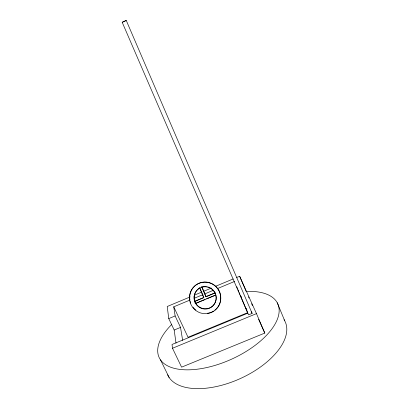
<?xml version="1.0" encoding="UTF-8"?>
<svg xmlns="http://www.w3.org/2000/svg" width="409" height="409" viewBox="0 0 409 409"><rect width="100%" height="100%" fill="white"/><g stroke="black" fill="none" stroke-linecap="round" stroke-linejoin="round"><path stroke-width="0.61" d="M207.102 298.176L206.862 298.698L215.359 295.16M204.97 299.066L204.699 299.598L195.727 303.335M201.749 286.811L205.942 296.75L206.248 296.147M203.835 297.542L194.786 301.315L194.96 302.041L194.704 301.433L203.835 297.553L199.904 288.222M122.194 22.296L126.258 20.45L252.128 313.396L248.554 314.869L122.194 22.296L126.258 20.45M190.185 296.908L167.22 306.505L168.753 318.606L174.183 330.043L176.023 343.161M194.306 295.191L201.959 291.99M203.728 291.254L211.381 288.059M215.507 286.336L233.171 278.958M236.704 277.481L239.648 276.254L256.474 313.626L264.792 333.079L181.586 367.164L172.501 348.253L172.025 344.47L247.839 313.166L240.451 295.549M182.659 340.421L180.527 327.41L175.134 315.947L173.753 306.822L190.124 299.991M194.214 298.284L202.982 294.628M204.735 293.897L213.503 290.237M217.593 288.529L234.541 281.453M215.073 292.859L205.998 296.643L201.811 286.74M205.942 296.75L215.042 292.956L215.298 293.56M195.083 303.693L215.87 295.032M168.753 318.606L175.134 315.947M174.183 330.043L180.527 327.41M247.368 312.773L188.043 337.272L173.753 306.822M172.501 348.253L256.474 313.626M160.481 359.848L169.157 377.553M248.529 296.842L249.045 297.992M251.627 303.744L252.404 305.472M258.595 319.276L264.792 333.079M251.392 311.699L252.128 313.396M240.87 296.111L241.632 297.87M246.187 308.427L246.944 310.186M239.648 276.254L246.249 291.678M199.592 287.716L203.779 297.65M236.76 286.74L237.496 288.503M237.992 289.679L238.728 291.438M239.224 292.614L239.96 294.373M277.241 302.757L284.7 320.774M215.891 295.104A11.155 10.982 59.7 0 1 208.841 308.233A11.155 10.982 59.7 0 1 195.154 302.108A11.155 10.982 59.7 0 1 199.832 287.916M201.939 287.036A11.155 10.982 59.7 0 1 206.499 286.673M207.634 286.888A11.155 10.982 59.7 0 1 215.093 292.91M211.32 312.225A15.752 15.501 59.7 0 1 207.399 313.268M195.85 310.094A15.752 15.501 59.7 0 1 192.956 307.179M190.681 303.084A15.752 15.501 59.7 0 1 190.154 301.397M189.817 299.674A15.752 15.501 59.7 0 1 211.049 283.243A15.752 15.501 59.7 0 1 214.832 310.186M213.396 311.172A15.752 15.501 59.7 0 1 211.852 311.995M284.076 319.705A64.489 33.195 -24.3 0 1 242.159 377.711A64.489 33.195 -24.3 0 1 167.634 374.818M246.54 291.423A65.108 31.457 -24.3 0 1 270.144 331.198A65.108 31.457 -24.3 0 1 183.007 369.7A65.108 31.457 -24.3 0 1 171.719 324.485M194.091 296.413A11.217 11.038 59.8 0 0 209.439 308.253A11.217 11.038 59.8 0 0 211.75 289.076A11.217 11.038 59.8 0 0 194.091 296.413M189.582 295.804A15.833 15.583 59.8 0 0 211.238 312.527A15.833 15.583 59.8 0 0 214.52 285.462A15.833 15.583 59.8 0 0 189.582 295.804"/></g></svg>
